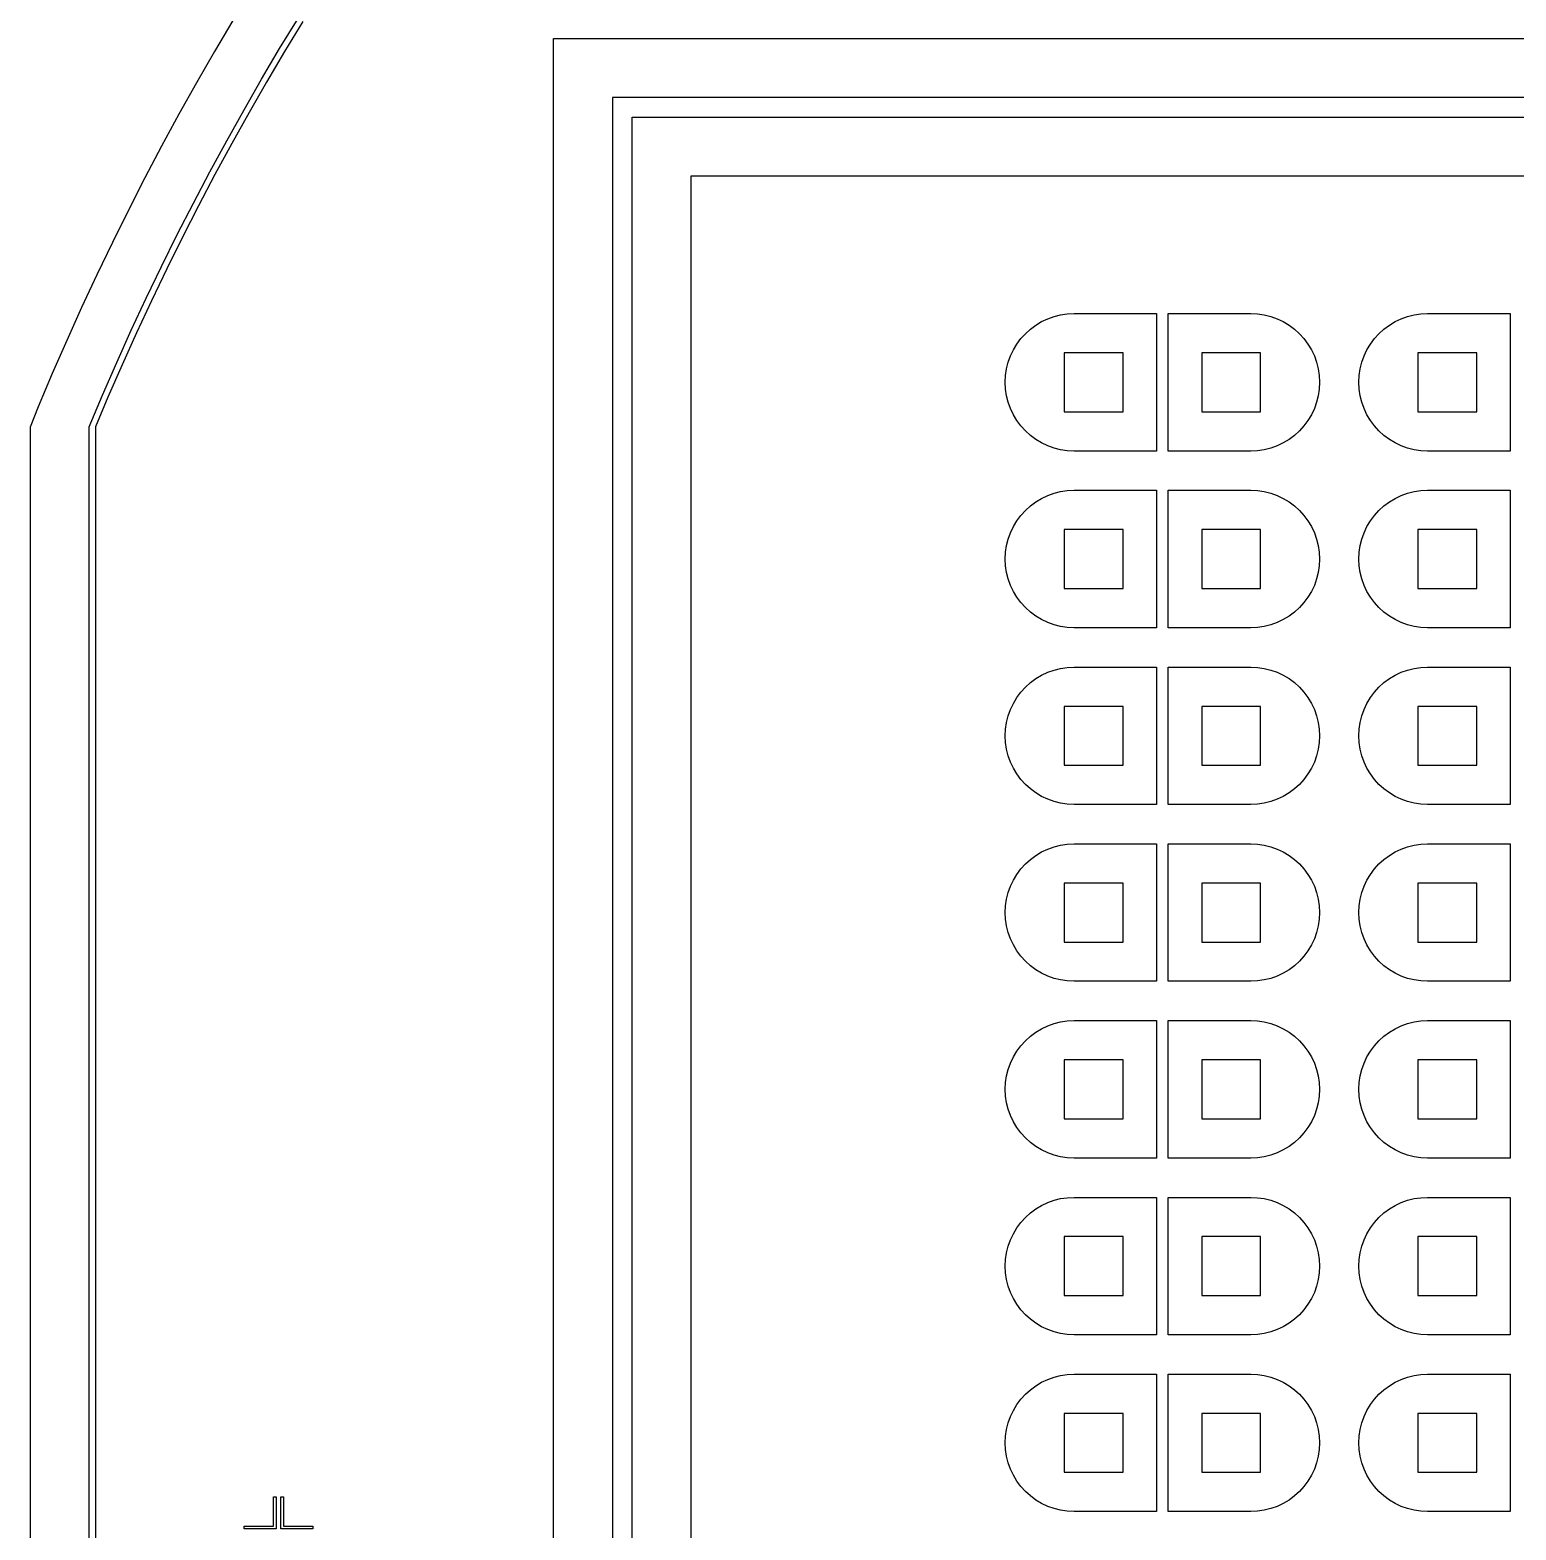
# Model space of a CAD drawing. Extents: x -25 to 123, y -44 to 109.
# Drawn here: x -24.88 to 13.81, y 32.24 to 71.29 of the extents above; entities that cross this region are included whole.
import ezdxf

# ---------------------------------------------------------------- set-up
doc = ezdxf.new("R2010")
doc.units = 0

msp = doc.modelspace()

# ---------------------------------------------------------------- linework, layer by layer
for p, q in [((-19.5992, 71.5408), (-20.0769, 70.7326)), ((-18.377, 70.8082), (-17.8985, 71.5955)), ((-17.7708, 71.5168), (-18.2483, 70.731)), ((-20.0769, 70.7326), (-20.5446, 69.9186)), ((-18.8457, 70.015), (-18.377, 70.8082)), ((-18.2483, 70.731), (-18.7162, 69.9395)), ((-11.2486, -6.6469), (-11.2486, 71.0707)), ((-11.2486, 71.0707), (103.283, 71.0707)), ((-20.5446, 69.9186), (-21.0023, 69.099)), ((-19.3048, 69.2162), (-18.8457, 70.015)), ((-18.7162, 69.9395), (-19.1743, 69.1423)), ((101.749, 69.5368), (-9.71469, 69.5368)), ((-9.71469, 69.5368), (-9.71469, -5.11299)), ((-19.754, 68.4118), (-19.3048, 69.2162)), ((-19.1743, 69.1423), (-19.6225, 68.3395)), ((-21.0023, 69.099), (-21.45, 68.2737)), ((-9.2034, -4.6017), (-9.2034, 69.0255)), ((-9.2034, 69.0255), (101.237, 69.0255)), ((-20.1932, 67.602), (-19.754, 68.4118)), ((-19.6225, 68.3395), (-20.0609, 67.5313)), ((-21.45, 68.2737), (-21.8874, 67.4431)), ((-20.6225, 66.7868), (-20.1932, 67.602)), ((-21.8874, 67.4431), (-22.3146, 66.6072)), ((-20.0609, 67.5313), (-20.4894, 66.7178)), ((99.7035, 67.4916), (-7.66949, 67.4916)), ((-7.66949, 67.4916), (-7.66949, -3.06779)), ((-21.0418, 65.9665), (-20.6225, 66.7868)), ((-22.3146, 66.6072), (-22.7316, 65.766)), ((-20.4894, 66.7178), (-20.9078, 65.899)), ((-22.7316, 65.766), (-23.1382, 64.9199)), ((-21.451, 65.141), (-21.0418, 65.9665)), ((-20.9078, 65.899), (-21.3162, 65.0752)), ((-23.1382, 64.9199), (-23.5343, 64.0688)), ((-21.85, 64.3106), (-21.451, 65.141)), ((-21.3162, 65.0752), (-21.7144, 64.2465)), ((-23.5343, 64.0688), (-23.92, 63.2129)), ((-22.2388, 63.4753), (-21.85, 64.3106)), ((-21.7144, 64.2465), (-22.1024, 63.4129)), ((1.30663, 63.6109), (1.45726, 63.7012)), ((1.45726, 63.7012), (1.61601, 63.7763)), ((1.61601, 63.7763), (1.78137, 63.8354)), ((1.78137, 63.8354), (1.95172, 63.8781)), ((1.95172, 63.8781), (2.12544, 63.9039)), ((2.12544, 63.9039), (2.30084, 63.9125)), ((2.30084, 63.9125), (4.4483, 63.9125)), ((4.4483, 63.9125), (4.4483, 60.3334)), ((4.75508, 60.3334), (4.75508, 63.9125)), ((4.75508, 63.9125), (6.90254, 63.9125)), ((6.90254, 63.9125), (7.07794, 63.9039)), ((7.07794, 63.9039), (7.25166, 63.8781)), ((7.25166, 63.8781), (7.42201, 63.8354)), ((7.42201, 63.8354), (7.58737, 63.7763)), ((7.58737, 63.7763), (7.74612, 63.7012)), ((7.74612, 63.7012), (7.89676, 63.6109)), ((10.51, 63.6109), (10.6607, 63.7012)), ((10.6607, 63.7012), (10.8194, 63.7763)), ((10.8194, 63.7763), (10.9848, 63.8354)), ((10.9848, 63.8354), (11.1551, 63.8781)), ((11.1551, 63.8781), (11.3288, 63.9039)), ((11.3288, 63.9039), (11.5042, 63.9125)), ((11.5042, 63.9125), (13.6517, 63.9125)), ((13.6517, 63.9125), (13.6517, 60.3334)), ((-22.6173, 62.6354), (-22.2388, 63.4753)), ((-22.1024, 63.4129), (-22.4801, 62.5746)), ((0.9175, 63.2582), (1.03545, 63.3883)), ((1.03545, 63.3883), (1.16557, 63.5063)), ((1.16557, 63.5063), (1.30663, 63.6109)), ((7.89676, 63.6109), (8.03781, 63.5063)), ((8.03781, 63.5063), (8.16794, 63.3883)), ((8.16794, 63.3883), (8.28589, 63.2582)), ((10.1209, 63.2582), (10.2388, 63.3883)), ((10.2388, 63.3883), (10.369, 63.5063)), ((10.369, 63.5063), (10.51, 63.6109)), ((-23.92, 63.2129), (-24.2952, 62.3523)), ((0.64752, 62.8078), (0.72261, 62.9665)), ((0.72261, 62.9665), (0.8129, 63.1172)), ((0.8129, 63.1172), (0.9175, 63.2582)), ((3.57909, 62.8899), (2.0452, 62.8899)), ((2.0452, 62.8899), (2.0452, 61.356)), ((3.57909, 61.356), (3.57909, 62.8899)), ((7.15819, 62.8899), (5.6243, 62.8899)), ((5.6243, 62.8899), (5.6243, 61.356)), ((7.15819, 61.356), (7.15819, 62.8899)), ((8.28589, 63.2582), (8.39049, 63.1172)), ((8.39049, 63.1172), (8.48077, 62.9665)), ((8.48077, 62.9665), (8.55586, 62.8078)), ((9.85092, 62.8078), (9.92601, 62.9665)), ((9.92601, 62.9665), (10.0163, 63.1172)), ((10.0163, 63.1172), (10.1209, 63.2582)), ((12.7825, 62.8899), (11.2486, 62.8899)), ((11.2486, 62.8899), (11.2486, 61.356)), ((12.7825, 61.356), (12.7825, 62.8899)), ((-22.9855, 61.7908), (-22.6173, 62.6354)), ((-22.4801, 62.5746), (-22.8476, 61.7318)), ((0.54568, 62.4721), (0.58836, 62.6424)), ((0.58836, 62.6424), (0.64752, 62.8078)), ((8.55586, 62.8078), (8.61502, 62.6424)), ((8.61502, 62.6424), (8.6577, 62.4721)), ((9.74908, 62.4721), (9.79176, 62.6424)), ((9.79176, 62.6424), (9.85092, 62.8078)), ((-24.2952, 62.3523), (-24.6598, 61.4872)), ((0.51129, 62.1229), (0.51993, 62.2983)), ((0.51993, 61.9475), (0.51129, 62.1229)), ((0.51993, 62.2983), (0.54568, 62.4721)), ((8.6577, 62.4721), (8.68346, 62.2983)), ((8.68346, 62.2983), (8.69209, 62.1229)), ((8.69209, 62.1229), (8.68346, 61.9475)), ((9.71469, 62.1229), (9.72333, 62.2983)), ((9.72333, 61.9475), (9.71469, 62.1229)), ((9.72333, 62.2983), (9.74908, 62.4721)), ((-23.3349, 60.9616), (-22.9855, 61.7908)), ((-22.8476, 61.7318), (-23.1725, 60.9607)), ((0.54568, 61.7738), (0.51993, 61.9475)), ((0.58836, 61.6035), (0.54568, 61.7738)), ((8.6577, 61.7738), (8.61502, 61.6035)), ((8.68346, 61.9475), (8.6577, 61.7738)), ((9.74908, 61.7738), (9.72333, 61.9475)), ((9.79176, 61.6035), (9.74908, 61.7738)), ((-24.6598, 61.4872), (-24.8751, 60.9582)), ((0.64752, 61.4381), (0.58836, 61.6035)), ((0.72261, 61.2794), (0.64752, 61.4381)), ((2.0452, 61.356), (3.57909, 61.356)), ((5.6243, 61.356), (7.15819, 61.356)), ((8.55586, 61.4381), (8.48077, 61.2794)), ((8.61502, 61.6035), (8.55586, 61.4381)), ((9.85092, 61.4381), (9.79176, 61.6035)), ((9.92601, 61.2794), (9.85092, 61.4381)), ((11.2486, 61.356), (12.7825, 61.356)), ((-24.8751, 60.9582), (-24.8751, 3.46556)), ((-23.3349, 3.46223), (-23.3349, 60.9616)), ((-23.1725, 60.9607), (-23.1725, 3.4631)), ((0.8129, 61.1287), (0.72261, 61.2794)), ((0.9175, 60.9877), (0.8129, 61.1287)), ((1.03545, 60.8575), (0.9175, 60.9877)), ((8.28589, 60.9877), (8.16794, 60.8575)), ((8.39049, 61.1287), (8.28589, 60.9877)), ((8.48077, 61.2794), (8.39049, 61.1287)), ((10.0163, 61.1287), (9.92601, 61.2794)), ((10.1209, 60.9877), (10.0163, 61.1287)), ((10.2388, 60.8575), (10.1209, 60.9877)), ((1.16557, 60.7396), (1.03545, 60.8575)), ((1.30663, 60.635), (1.16557, 60.7396)), ((1.45726, 60.5447), (1.30663, 60.635)), ((1.61601, 60.4696), (1.45726, 60.5447)), ((7.74612, 60.5447), (7.58737, 60.4696)), ((7.89676, 60.635), (7.74612, 60.5447)), ((8.03781, 60.7396), (7.89676, 60.635)), ((8.16794, 60.8575), (8.03781, 60.7396)), ((10.369, 60.7396), (10.2388, 60.8575)), ((10.51, 60.635), (10.369, 60.7396)), ((10.6607, 60.5447), (10.51, 60.635)), ((10.8194, 60.4696), (10.6607, 60.5447)), ((1.78137, 60.4105), (1.61601, 60.4696)), ((1.95172, 60.3678), (1.78137, 60.4105)), ((2.12544, 60.342), (1.95172, 60.3678)), ((2.30084, 60.3334), (2.12544, 60.342)), ((4.4483, 60.3334), (2.30084, 60.3334)), ((6.90254, 60.3334), (4.75508, 60.3334)), ((7.07794, 60.342), (6.90254, 60.3334)), ((7.25166, 60.3678), (7.07794, 60.342)), ((7.42201, 60.4105), (7.25166, 60.3678)), ((7.58737, 60.4696), (7.42201, 60.4105)), ((10.9848, 60.4105), (10.8194, 60.4696)), ((11.1551, 60.3678), (10.9848, 60.4105)), ((11.3288, 60.342), (11.1551, 60.3678)), ((11.5042, 60.3334), (11.3288, 60.342)), ((13.6517, 60.3334), (11.5042, 60.3334)), ((1.16557, 58.9046), (1.30663, 59.0092)), ((1.30663, 59.0092), (1.45726, 59.0995)), ((1.45726, 59.0995), (1.61601, 59.1746)), ((1.61601, 59.1746), (1.78137, 59.2337)), ((1.78137, 59.2337), (1.95172, 59.2764)), ((1.95172, 59.2764), (2.12544, 59.3022)), ((2.12544, 59.3022), (2.30084, 59.3108)), ((2.30084, 59.3108), (4.4483, 59.3108)), ((4.4483, 59.3108), (4.4483, 55.7317)), ((4.75508, 55.7317), (4.75508, 59.3108)), ((4.75508, 59.3108), (6.90254, 59.3108)), ((6.90254, 59.3108), (7.07794, 59.3022)), ((7.07794, 59.3022), (7.25166, 59.2764)), ((7.25166, 59.2764), (7.42201, 59.2337)), ((7.42201, 59.2337), (7.58737, 59.1746)), ((7.58737, 59.1746), (7.74612, 59.0995)), ((7.74612, 59.0995), (7.89676, 59.0092)), ((7.89676, 59.0092), (8.03781, 58.9046)), ((10.369, 58.9046), (10.51, 59.0092)), ((10.51, 59.0092), (10.6607, 59.0995)), ((10.6607, 59.0995), (10.8194, 59.1746)), ((10.8194, 59.1746), (10.9848, 59.2337)), ((10.9848, 59.2337), (11.1551, 59.2764)), ((11.1551, 59.2764), (11.3288, 59.3022)), ((11.3288, 59.3022), (11.5042, 59.3108)), ((11.5042, 59.3108), (13.6517, 59.3108)), ((13.6517, 59.3108), (13.6517, 55.7317)), ((0.8129, 58.5155), (0.9175, 58.6565)), ((0.9175, 58.6565), (1.03545, 58.7866)), ((1.03545, 58.7866), (1.16557, 58.9046)), ((8.03781, 58.9046), (8.16794, 58.7866)), ((8.16794, 58.7866), (8.28589, 58.6565)), ((8.28589, 58.6565), (8.39049, 58.5155)), ((10.0163, 58.5155), (10.1209, 58.6565)), ((10.1209, 58.6565), (10.2388, 58.7866)), ((10.2388, 58.7866), (10.369, 58.9046)), ((0.58836, 58.0407), (0.64752, 58.2061)), ((0.64752, 58.2061), (0.72261, 58.3648)), ((0.72261, 58.3648), (0.8129, 58.5155)), ((3.57909, 58.2882), (2.0452, 58.2882)), ((2.0452, 58.2882), (2.0452, 56.7543)), ((3.57909, 56.7543), (3.57909, 58.2882)), ((7.15819, 58.2882), (5.6243, 58.2882)), ((5.6243, 58.2882), (5.6243, 56.7543)), ((7.15819, 56.7543), (7.15819, 58.2882)), ((8.39049, 58.5155), (8.48077, 58.3648)), ((8.48077, 58.3648), (8.55586, 58.2061)), ((8.55586, 58.2061), (8.61502, 58.0407)), ((9.79176, 58.0407), (9.85092, 58.2061)), ((9.85092, 58.2061), (9.92601, 58.3648)), ((9.92601, 58.3648), (10.0163, 58.5155)), ((12.7825, 58.2882), (11.2486, 58.2882)), ((11.2486, 58.2882), (11.2486, 56.7543)), ((12.7825, 56.7543), (12.7825, 58.2882)), ((0.51993, 57.6966), (0.54568, 57.8704)), ((0.54568, 57.8704), (0.58836, 58.0407)), ((8.61502, 58.0407), (8.6577, 57.8704)), ((8.6577, 57.8704), (8.68346, 57.6966)), ((9.72333, 57.6966), (9.74908, 57.8704)), ((9.74908, 57.8704), (9.79176, 58.0407)), ((0.51129, 57.5212), (0.51993, 57.6966)), ((0.51993, 57.3458), (0.51129, 57.5212)), ((8.68346, 57.6966), (8.69209, 57.5212)), ((8.69209, 57.5212), (8.68346, 57.3458)), ((9.71469, 57.5212), (9.72333, 57.6966)), ((9.72333, 57.3458), (9.71469, 57.5212)), ((0.54568, 57.1721), (0.51993, 57.3458)), ((0.58836, 57.0018), (0.54568, 57.1721)), ((8.6577, 57.1721), (8.61502, 57.0018)), ((8.68346, 57.3458), (8.6577, 57.1721)), ((9.74908, 57.1721), (9.72333, 57.3458)), ((9.79176, 57.0018), (9.74908, 57.1721)), ((0.64752, 56.8364), (0.58836, 57.0018)), ((0.72261, 56.6777), (0.64752, 56.8364)), ((0.8129, 56.527), (0.72261, 56.6777)), ((2.0452, 56.7543), (3.57909, 56.7543)), ((5.6243, 56.7543), (7.15819, 56.7543)), ((8.48077, 56.6777), (8.39049, 56.527)), ((8.55586, 56.8364), (8.48077, 56.6777)), ((8.61502, 57.0018), (8.55586, 56.8364)), ((9.85092, 56.8364), (9.79176, 57.0018)), ((9.92601, 56.6777), (9.85092, 56.8364)), ((10.0163, 56.527), (9.92601, 56.6777)), ((11.2486, 56.7543), (12.7825, 56.7543)), ((0.9175, 56.386), (0.8129, 56.527)), ((1.03545, 56.2558), (0.9175, 56.386)), ((1.16557, 56.1379), (1.03545, 56.2558)), ((8.16794, 56.2558), (8.03781, 56.1379)), ((8.28589, 56.386), (8.16794, 56.2558)), ((8.39049, 56.527), (8.28589, 56.386)), ((10.1209, 56.386), (10.0163, 56.527)), ((10.2388, 56.2558), (10.1209, 56.386)), ((10.369, 56.1379), (10.2388, 56.2558)), ((1.30663, 56.0333), (1.16557, 56.1379)), ((1.45726, 55.943), (1.30663, 56.0333)), ((1.61601, 55.8679), (1.45726, 55.943)), ((1.78137, 55.8088), (1.61601, 55.8679)), ((7.58737, 55.8679), (7.42201, 55.8088)), ((7.74612, 55.943), (7.58737, 55.8679)), ((7.89676, 56.0333), (7.74612, 55.943)), ((8.03781, 56.1379), (7.89676, 56.0333)), ((10.51, 56.0333), (10.369, 56.1379)), ((10.6607, 55.943), (10.51, 56.0333)), ((10.8194, 55.8679), (10.6607, 55.943)), ((10.9848, 55.8088), (10.8194, 55.8679)), ((1.95172, 55.7661), (1.78137, 55.8088)), ((2.12544, 55.7403), (1.95172, 55.7661)), ((2.30084, 55.7317), (2.12544, 55.7403)), ((4.4483, 55.7317), (2.30084, 55.7317)), ((6.90254, 55.7317), (4.75508, 55.7317)), ((7.07794, 55.7403), (6.90254, 55.7317)), ((7.25166, 55.7661), (7.07794, 55.7403)), ((7.42201, 55.8088), (7.25166, 55.7661)), ((11.1551, 55.7661), (10.9848, 55.8088)), ((11.3288, 55.7403), (11.1551, 55.7661)), ((11.5042, 55.7317), (11.3288, 55.7403)), ((13.6517, 55.7317), (11.5042, 55.7317)), ((1.78137, 54.632), (1.95172, 54.6747)), ((1.95172, 54.6747), (2.12544, 54.7005)), ((2.12544, 54.7005), (2.30084, 54.7091)), ((2.30084, 54.7091), (4.4483, 54.7091)), ((4.4483, 54.7091), (4.4483, 51.13)), ((4.75508, 51.13), (4.75508, 54.7091)), ((4.75508, 54.7091), (6.90254, 54.7091)), ((6.90254, 54.7091), (7.07794, 54.7005)), ((7.07794, 54.7005), (7.25166, 54.6747)), ((7.25166, 54.6747), (7.42201, 54.632)), ((10.9848, 54.632), (11.1551, 54.6747)), ((11.1551, 54.6747), (11.3288, 54.7005)), ((11.3288, 54.7005), (11.5042, 54.7091)), ((11.5042, 54.7091), (13.6517, 54.7091)), ((13.6517, 54.7091), (13.6517, 51.13)), ((1.03545, 54.1849), (1.16557, 54.3029)), ((1.16557, 54.3029), (1.30663, 54.4075)), ((1.30663, 54.4075), (1.45726, 54.4978)), ((1.45726, 54.4978), (1.61601, 54.5729)), ((1.61601, 54.5729), (1.78137, 54.632)), ((7.42201, 54.632), (7.58737, 54.5729)), ((7.58737, 54.5729), (7.74612, 54.4978)), ((7.74612, 54.4978), (7.89676, 54.4075)), ((7.89676, 54.4075), (8.03781, 54.3029)), ((8.03781, 54.3029), (8.16794, 54.1849)), ((10.2388, 54.1849), (10.369, 54.3029)), ((10.369, 54.3029), (10.51, 54.4075)), ((10.51, 54.4075), (10.6607, 54.4978)), ((10.6607, 54.4978), (10.8194, 54.5729)), ((10.8194, 54.5729), (10.9848, 54.632)), ((0.72261, 53.7631), (0.8129, 53.9138)), ((0.8129, 53.9138), (0.9175, 54.0548)), ((0.9175, 54.0548), (1.03545, 54.1849)), ((8.16794, 54.1849), (8.28589, 54.0548)), ((8.28589, 54.0548), (8.39049, 53.9138)), ((8.39049, 53.9138), (8.48077, 53.7631)), ((9.92601, 53.7631), (10.0163, 53.9138)), ((10.0163, 53.9138), (10.1209, 54.0548)), ((10.1209, 54.0548), (10.2388, 54.1849)), ((0.58836, 53.439), (0.64752, 53.6044)), ((0.64752, 53.6044), (0.72261, 53.7631)), ((3.57909, 53.6865), (2.0452, 53.6865)), ((2.0452, 53.6865), (2.0452, 52.1526)), ((3.57909, 52.1526), (3.57909, 53.6865)), ((7.15819, 53.6865), (5.6243, 53.6865)), ((5.6243, 53.6865), (5.6243, 52.1526)), ((7.15819, 52.1526), (7.15819, 53.6865)), ((8.48077, 53.7631), (8.55586, 53.6044)), ((8.55586, 53.6044), (8.61502, 53.439)), ((9.79176, 53.439), (9.85092, 53.6044)), ((9.85092, 53.6044), (9.92601, 53.7631)), ((12.7825, 53.6865), (11.2486, 53.6865)), ((11.2486, 53.6865), (11.2486, 52.1526)), ((12.7825, 52.1526), (12.7825, 53.6865)), ((0.51993, 53.0949), (0.54568, 53.2687)), ((0.54568, 53.2687), (0.58836, 53.439)), ((8.61502, 53.439), (8.6577, 53.2687)), ((8.6577, 53.2687), (8.68346, 53.0949)), ((9.72333, 53.0949), (9.74908, 53.2687)), ((9.74908, 53.2687), (9.79176, 53.439)), ((0.51129, 52.9195), (0.51993, 53.0949)), ((0.51993, 52.7441), (0.51129, 52.9195)), ((0.54568, 52.5704), (0.51993, 52.7441)), ((8.68346, 52.7441), (8.6577, 52.5704)), ((8.68346, 53.0949), (8.69209, 52.9195)), ((8.69209, 52.9195), (8.68346, 52.7441)), ((9.71469, 52.9195), (9.72333, 53.0949)), ((9.72333, 52.7441), (9.71469, 52.9195)), ((9.74908, 52.5704), (9.72333, 52.7441)), ((0.58836, 52.4001), (0.54568, 52.5704)), ((0.64752, 52.2347), (0.58836, 52.4001)), ((8.61502, 52.4001), (8.55586, 52.2347)), ((8.6577, 52.5704), (8.61502, 52.4001)), ((9.79176, 52.4001), (9.74908, 52.5704)), ((9.85092, 52.2347), (9.79176, 52.4001)), ((0.72261, 52.076), (0.64752, 52.2347)), ((0.8129, 51.9253), (0.72261, 52.076)), ((2.0452, 52.1526), (3.57909, 52.1526)), ((5.6243, 52.1526), (7.15819, 52.1526)), ((8.48077, 52.076), (8.39049, 51.9253)), ((8.55586, 52.2347), (8.48077, 52.076)), ((9.92601, 52.076), (9.85092, 52.2347)), ((10.0163, 51.9253), (9.92601, 52.076)), ((11.2486, 52.1526), (12.7825, 52.1526)), ((0.9175, 51.7843), (0.8129, 51.9253)), ((1.03545, 51.6541), (0.9175, 51.7843)), ((1.16557, 51.5362), (1.03545, 51.6541)), ((8.16794, 51.6541), (8.03781, 51.5362)), ((8.28589, 51.7843), (8.16794, 51.6541)), ((8.39049, 51.9253), (8.28589, 51.7843)), ((10.1209, 51.7843), (10.0163, 51.9253)), ((10.2388, 51.6541), (10.1209, 51.7843)), ((10.369, 51.5362), (10.2388, 51.6541)), ((1.30663, 51.4316), (1.16557, 51.5362)), ((1.45726, 51.3413), (1.30663, 51.4316)), ((1.61601, 51.2662), (1.45726, 51.3413)), ((1.78137, 51.2071), (1.61601, 51.2662)), ((1.95172, 51.1644), (1.78137, 51.2071)), ((2.12544, 51.1386), (1.95172, 51.1644)), ((7.25166, 51.1644), (7.07794, 51.1386)), ((7.42201, 51.2071), (7.25166, 51.1644)), ((7.58737, 51.2662), (7.42201, 51.2071)), ((7.74612, 51.3413), (7.58737, 51.2662)), ((7.89676, 51.4316), (7.74612, 51.3413)), ((8.03781, 51.5362), (7.89676, 51.4316)), ((10.51, 51.4316), (10.369, 51.5362)), ((10.6607, 51.3413), (10.51, 51.4316)), ((10.8194, 51.2662), (10.6607, 51.3413)), ((10.9848, 51.2071), (10.8194, 51.2662)), ((11.1551, 51.1644), (10.9848, 51.2071)), ((11.3288, 51.1386), (11.1551, 51.1644)), ((2.30084, 51.13), (2.12544, 51.1386)), ((4.4483, 51.13), (2.30084, 51.13)), ((6.90254, 51.13), (4.75508, 51.13)), ((7.07794, 51.1386), (6.90254, 51.13)), ((11.5042, 51.13), (11.3288, 51.1386)), ((13.6517, 51.13), (11.5042, 51.13)), ((1.61601, 49.9712), (1.78137, 50.0303)), ((1.78137, 50.0303), (1.95172, 50.073)), ((1.95172, 50.073), (2.12544, 50.0988)), ((2.12544, 50.0988), (2.30084, 50.1074)), ((2.30084, 50.1074), (4.4483, 50.1074)), ((4.4483, 50.1074), (4.4483, 46.5283)), ((4.75508, 46.5283), (4.75508, 50.1074)), ((4.75508, 50.1074), (6.90254, 50.1074)), ((6.90254, 50.1074), (7.07794, 50.0988)), ((7.07794, 50.0988), (7.25166, 50.073)), ((7.25166, 50.073), (7.42201, 50.0303)), ((7.42201, 50.0303), (7.58737, 49.9712)), ((10.8194, 49.9712), (10.9848, 50.0303)), ((10.9848, 50.0303), (11.1551, 50.073)), ((11.1551, 50.073), (11.3288, 50.0988)), ((11.3288, 50.0988), (11.5042, 50.1074)), ((11.5042, 50.1074), (13.6517, 50.1074)), ((13.6517, 50.1074), (13.6517, 46.5283)), ((1.03545, 49.5832), (1.16557, 49.7012)), ((1.16557, 49.7012), (1.30663, 49.8058)), ((1.30663, 49.8058), (1.45726, 49.8961)), ((1.45726, 49.8961), (1.61601, 49.9712)), ((7.58737, 49.9712), (7.74612, 49.8961)), ((7.74612, 49.8961), (7.89676, 49.8058)), ((7.89676, 49.8058), (8.03781, 49.7012)), ((8.03781, 49.7012), (8.16794, 49.5832)), ((10.2388, 49.5832), (10.369, 49.7012)), ((10.369, 49.7012), (10.51, 49.8058)), ((10.51, 49.8058), (10.6607, 49.8961)), ((10.6607, 49.8961), (10.8194, 49.9712)), ((0.72261, 49.1614), (0.8129, 49.3121)), ((0.8129, 49.3121), (0.9175, 49.4531)), ((0.9175, 49.4531), (1.03545, 49.5832)), ((8.16794, 49.5832), (8.28589, 49.4531)), ((8.28589, 49.4531), (8.39049, 49.3121)), ((8.39049, 49.3121), (8.48077, 49.1614)), ((9.92601, 49.1614), (10.0163, 49.3121)), ((10.0163, 49.3121), (10.1209, 49.4531)), ((10.1209, 49.4531), (10.2388, 49.5832)), ((0.54568, 48.667), (0.58836, 48.8373)), ((0.58836, 48.8373), (0.64752, 49.0027)), ((0.64752, 49.0027), (0.72261, 49.1614)), ((3.57909, 49.0848), (2.0452, 49.0848)), ((2.0452, 49.0848), (2.0452, 47.5509)), ((3.57909, 47.5509), (3.57909, 49.0848)), ((7.15819, 49.0848), (5.6243, 49.0848)), ((5.6243, 49.0848), (5.6243, 47.5509)), ((7.15819, 47.5509), (7.15819, 49.0848)), ((8.48077, 49.1614), (8.55586, 49.0027)), ((8.55586, 49.0027), (8.61502, 48.8373)), ((8.61502, 48.8373), (8.6577, 48.667)), ((9.74908, 48.667), (9.79176, 48.8373)), ((9.79176, 48.8373), (9.85092, 49.0027)), ((9.85092, 49.0027), (9.92601, 49.1614)), ((12.7825, 49.0848), (11.2486, 49.0848)), ((11.2486, 49.0848), (11.2486, 47.5509)), ((12.7825, 47.5509), (12.7825, 49.0848)), ((0.51129, 48.3178), (0.51993, 48.4932)), ((0.51993, 48.4932), (0.54568, 48.667)), ((8.6577, 48.667), (8.68346, 48.4932)), ((8.68346, 48.4932), (8.69209, 48.3178)), ((9.71469, 48.3178), (9.72333, 48.4932)), ((9.72333, 48.4932), (9.74908, 48.667)), ((0.51993, 48.1424), (0.51129, 48.3178)), ((0.54568, 47.9687), (0.51993, 48.1424)), ((8.68346, 48.1424), (8.6577, 47.9687)), ((8.69209, 48.3178), (8.68346, 48.1424)), ((9.72333, 48.1424), (9.71469, 48.3178)), ((9.74908, 47.9687), (9.72333, 48.1424)), ((0.58836, 47.7984), (0.54568, 47.9687)), ((0.64752, 47.633), (0.58836, 47.7984)), ((8.61502, 47.7984), (8.55586, 47.633)), ((8.6577, 47.9687), (8.61502, 47.7984)), ((9.79176, 47.7984), (9.74908, 47.9687)), ((9.85092, 47.633), (9.79176, 47.7984)), ((0.72261, 47.4743), (0.64752, 47.633)), ((0.8129, 47.3236), (0.72261, 47.4743)), ((0.9175, 47.1826), (0.8129, 47.3236)), ((2.0452, 47.5509), (3.57909, 47.5509)), ((5.6243, 47.5509), (7.15819, 47.5509)), ((8.39049, 47.3236), (8.28589, 47.1826)), ((8.48077, 47.4743), (8.39049, 47.3236)), ((8.55586, 47.633), (8.48077, 47.4743)), ((9.92601, 47.4743), (9.85092, 47.633)), ((10.0163, 47.3236), (9.92601, 47.4743)), ((10.1209, 47.1826), (10.0163, 47.3236)), ((11.2486, 47.5509), (12.7825, 47.5509)), ((1.03545, 47.0524), (0.9175, 47.1826)), ((1.16557, 46.9345), (1.03545, 47.0524)), ((1.30663, 46.8299), (1.16557, 46.9345)), ((8.03781, 46.9345), (7.89676, 46.8299)), ((8.16794, 47.0524), (8.03781, 46.9345)), ((8.28589, 47.1826), (8.16794, 47.0524)), ((10.2388, 47.0524), (10.1209, 47.1826)), ((10.369, 46.9345), (10.2388, 47.0524)), ((10.51, 46.8299), (10.369, 46.9345)), ((1.45726, 46.7396), (1.30663, 46.8299)), ((1.61601, 46.6645), (1.45726, 46.7396)), ((1.78137, 46.6054), (1.61601, 46.6645)), ((1.95172, 46.5627), (1.78137, 46.6054)), ((2.12544, 46.5369), (1.95172, 46.5627)), ((2.30084, 46.5283), (2.12544, 46.5369)), ((4.4483, 46.5283), (2.30084, 46.5283)), ((6.90254, 46.5283), (4.75508, 46.5283)), ((7.07794, 46.5369), (6.90254, 46.5283)), ((7.25166, 46.5627), (7.07794, 46.5369)), ((7.42201, 46.6054), (7.25166, 46.5627)), ((7.58737, 46.6645), (7.42201, 46.6054)), ((7.74612, 46.7396), (7.58737, 46.6645)), ((7.89676, 46.8299), (7.74612, 46.7396)), ((10.6607, 46.7396), (10.51, 46.8299)), ((10.8194, 46.6645), (10.6607, 46.7396)), ((10.9848, 46.6054), (10.8194, 46.6645)), ((11.1551, 46.5627), (10.9848, 46.6054)), ((11.3288, 46.5369), (11.1551, 46.5627)), ((11.5042, 46.5283), (11.3288, 46.5369)), ((13.6517, 46.5283), (11.5042, 46.5283)), ((1.45726, 45.2944), (1.61601, 45.3695)), ((1.61601, 45.3695), (1.78137, 45.4286)), ((1.78137, 45.4286), (1.95172, 45.4713)), ((1.95172, 45.4713), (2.12544, 45.4971)), ((2.12544, 45.4971), (2.30084, 45.5057)), ((2.30084, 45.5057), (4.4483, 45.5057)), ((4.4483, 45.5057), (4.4483, 41.9266)), ((4.75508, 41.9266), (4.75508, 45.5057)), ((4.75508, 45.5057), (6.90254, 45.5057)), ((6.90254, 45.5057), (7.07794, 45.4971)), ((7.07794, 45.4971), (7.25166, 45.4713)), ((7.25166, 45.4713), (7.42201, 45.4286)), ((7.42201, 45.4286), (7.58737, 45.3695)), ((7.58737, 45.3695), (7.74612, 45.2944)), ((10.6607, 45.2944), (10.8194, 45.3695)), ((10.8194, 45.3695), (10.9848, 45.4286)), ((10.9848, 45.4286), (11.1551, 45.4713)), ((11.1551, 45.4713), (11.3288, 45.4971)), ((11.3288, 45.4971), (11.5042, 45.5057)), ((11.5042, 45.5057), (13.6517, 45.5057)), ((13.6517, 45.5057), (13.6517, 41.9266)), ((0.9175, 44.8514), (1.03545, 44.9815)), ((1.03545, 44.9815), (1.16557, 45.0995)), ((1.16557, 45.0995), (1.30663, 45.2041)), ((1.30663, 45.2041), (1.45726, 45.2944)), ((7.74612, 45.2944), (7.89676, 45.2041)), ((7.89676, 45.2041), (8.03781, 45.0995)), ((8.03781, 45.0995), (8.16794, 44.9815)), ((8.16794, 44.9815), (8.28589, 44.8514)), ((10.1209, 44.8514), (10.2388, 44.9815)), ((10.2388, 44.9815), (10.369, 45.0995)), ((10.369, 45.0995), (10.51, 45.2041)), ((10.51, 45.2041), (10.6607, 45.2944)), ((0.64752, 44.401), (0.72261, 44.5597)), ((0.72261, 44.5597), (0.8129, 44.7104)), ((0.8129, 44.7104), (0.9175, 44.8514)), ((8.28589, 44.8514), (8.39049, 44.7104)), ((8.39049, 44.7104), (8.48077, 44.5597)), ((8.48077, 44.5597), (8.55586, 44.401)), ((9.85092, 44.401), (9.92601, 44.5597)), ((9.92601, 44.5597), (10.0163, 44.7104)), ((10.0163, 44.7104), (10.1209, 44.8514)), ((0.54568, 44.0653), (0.58836, 44.2356)), ((0.58836, 44.2356), (0.64752, 44.401)), ((3.57909, 44.4831), (2.0452, 44.4831)), ((2.0452, 44.4831), (2.0452, 42.9492)), ((3.57909, 42.9492), (3.57909, 44.4831)), ((7.15819, 44.4831), (5.6243, 44.4831)), ((5.6243, 44.4831), (5.6243, 42.9492)), ((7.15819, 42.9492), (7.15819, 44.4831)), ((8.55586, 44.401), (8.61502, 44.2356)), ((8.61502, 44.2356), (8.6577, 44.0653)), ((9.74908, 44.0653), (9.79176, 44.2356)), ((9.79176, 44.2356), (9.85092, 44.401)), ((12.7825, 44.4831), (11.2486, 44.4831)), ((11.2486, 44.4831), (11.2486, 42.9492)), ((12.7825, 42.9492), (12.7825, 44.4831)), ((0.51129, 43.7161), (0.51993, 43.8915)), ((0.51993, 43.8915), (0.54568, 44.0653)), ((8.6577, 44.0653), (8.68346, 43.8915)), ((8.68346, 43.8915), (8.69209, 43.7161)), ((9.71469, 43.7161), (9.72333, 43.8915)), ((9.72333, 43.8915), (9.74908, 44.0653)), ((0.51993, 43.5407), (0.51129, 43.7161)), ((0.54568, 43.367), (0.51993, 43.5407)), ((0.58836, 43.1967), (0.54568, 43.367)), ((8.6577, 43.367), (8.61502, 43.1967)), ((8.68346, 43.5407), (8.6577, 43.367)), ((8.69209, 43.7161), (8.68346, 43.5407)), ((9.72333, 43.5407), (9.71469, 43.7161)), ((9.74908, 43.367), (9.72333, 43.5407)), ((9.79176, 43.1967), (9.74908, 43.367)), ((0.64752, 43.0313), (0.58836, 43.1967)), ((0.72261, 42.8726), (0.64752, 43.0313)), ((8.55586, 43.0313), (8.48077, 42.8726)), ((8.61502, 43.1967), (8.55586, 43.0313)), ((9.85092, 43.0313), (9.79176, 43.1967)), ((9.92601, 42.8726), (9.85092, 43.0313)), ((0.8129, 42.7219), (0.72261, 42.8726)), ((0.9175, 42.5809), (0.8129, 42.7219)), ((1.03545, 42.4507), (0.9175, 42.5809)), ((2.0452, 42.9492), (3.57909, 42.9492)), ((5.6243, 42.9492), (7.15819, 42.9492)), ((8.28589, 42.5809), (8.16794, 42.4507)), ((8.39049, 42.7219), (8.28589, 42.5809)), ((8.48077, 42.8726), (8.39049, 42.7219)), ((10.0163, 42.7219), (9.92601, 42.8726)), ((10.1209, 42.5809), (10.0163, 42.7219)), ((10.2388, 42.4507), (10.1209, 42.5809)), ((11.2486, 42.9492), (12.7825, 42.9492)), ((1.16557, 42.3328), (1.03545, 42.4507)), ((1.30663, 42.2282), (1.16557, 42.3328)), ((1.45726, 42.1379), (1.30663, 42.2282)), ((7.89676, 42.2282), (7.74612, 42.1379)), ((8.03781, 42.3328), (7.89676, 42.2282)), ((8.16794, 42.4507), (8.03781, 42.3328)), ((10.369, 42.3328), (10.2388, 42.4507)), ((10.51, 42.2282), (10.369, 42.3328)), ((10.6607, 42.1379), (10.51, 42.2282)), ((1.61601, 42.0628), (1.45726, 42.1379)), ((1.78137, 42.0037), (1.61601, 42.0628)), ((1.95172, 41.961), (1.78137, 42.0037)), ((2.12544, 41.9352), (1.95172, 41.961)), ((2.30084, 41.9266), (2.12544, 41.9352)), ((4.4483, 41.9266), (2.30084, 41.9266)), ((6.90254, 41.9266), (4.75508, 41.9266)), ((7.07794, 41.9352), (6.90254, 41.9266)), ((7.25166, 41.961), (7.07794, 41.9352)), ((7.42201, 42.0037), (7.25166, 41.961)), ((7.58737, 42.0628), (7.42201, 42.0037)), ((7.74612, 42.1379), (7.58737, 42.0628)), ((10.8194, 42.0628), (10.6607, 42.1379)), ((10.9848, 42.0037), (10.8194, 42.0628)), ((11.1551, 41.961), (10.9848, 42.0037)), ((11.3288, 41.9352), (11.1551, 41.961)), ((11.5042, 41.9266), (11.3288, 41.9352)), ((13.6517, 41.9266), (11.5042, 41.9266)), ((1.30663, 40.6024), (1.45726, 40.6927)), ((1.45726, 40.6927), (1.61601, 40.7678)), ((1.61601, 40.7678), (1.78137, 40.8269)), ((1.78137, 40.8269), (1.95172, 40.8696)), ((1.95172, 40.8696), (2.12544, 40.8954)), ((2.12544, 40.8954), (2.30084, 40.904)), ((2.30084, 40.904), (4.4483, 40.904)), ((4.4483, 40.904), (4.4483, 37.3249)), ((4.75508, 37.3249), (4.75508, 40.904)), ((4.75508, 40.904), (6.90254, 40.904)), ((6.90254, 40.904), (7.07794, 40.8954)), ((7.07794, 40.8954), (7.25166, 40.8696)), ((7.25166, 40.8696), (7.42201, 40.8269)), ((7.42201, 40.8269), (7.58737, 40.7678)), ((7.58737, 40.7678), (7.74612, 40.6927)), ((7.74612, 40.6927), (7.89676, 40.6024)), ((10.51, 40.6024), (10.6607, 40.6927)), ((10.6607, 40.6927), (10.8194, 40.7678)), ((10.8194, 40.7678), (10.9848, 40.8269)), ((10.9848, 40.8269), (11.1551, 40.8696)), ((11.1551, 40.8696), (11.3288, 40.8954)), ((11.3288, 40.8954), (11.5042, 40.904)), ((11.5042, 40.904), (13.6517, 40.904)), ((13.6517, 40.904), (13.6517, 37.3249)), ((0.8129, 40.1087), (0.9175, 40.2497)), ((0.9175, 40.2497), (1.03545, 40.3798)), ((1.03545, 40.3798), (1.16557, 40.4978)), ((1.16557, 40.4978), (1.30663, 40.6024)), ((7.89676, 40.6024), (8.03781, 40.4978)), ((8.03781, 40.4978), (8.16794, 40.3798)), ((8.16794, 40.3798), (8.28589, 40.2497)), ((8.28589, 40.2497), (8.39049, 40.1087)), ((10.0163, 40.1087), (10.1209, 40.2497)), ((10.1209, 40.2497), (10.2388, 40.3798)), ((10.2388, 40.3798), (10.369, 40.4978)), ((10.369, 40.4978), (10.51, 40.6024)), ((0.64752, 39.7993), (0.72261, 39.958)), ((0.72261, 39.958), (0.8129, 40.1087)), ((3.57909, 39.8814), (2.0452, 39.8814)), ((2.0452, 39.8814), (2.0452, 38.3475)), ((3.57909, 38.3475), (3.57909, 39.8814)), ((7.15819, 39.8814), (5.6243, 39.8814)), ((5.6243, 39.8814), (5.6243, 38.3475)), ((7.15819, 38.3475), (7.15819, 39.8814)), ((8.39049, 40.1087), (8.48077, 39.958)), ((8.48077, 39.958), (8.55586, 39.7993)), ((9.85092, 39.7993), (9.92601, 39.958)), ((9.92601, 39.958), (10.0163, 40.1087)), ((12.7825, 39.8814), (11.2486, 39.8814)), ((11.2486, 39.8814), (11.2486, 38.3475)), ((12.7825, 38.3475), (12.7825, 39.8814)), ((0.51993, 39.2898), (0.54568, 39.4636)), ((0.54568, 39.4636), (0.58836, 39.6339)), ((0.58836, 39.6339), (0.64752, 39.7993)), ((8.55586, 39.7993), (8.61502, 39.6339)), ((8.61502, 39.6339), (8.6577, 39.4636)), ((8.6577, 39.4636), (8.68346, 39.2898)), ((9.72333, 39.2898), (9.74908, 39.4636)), ((9.74908, 39.4636), (9.79176, 39.6339)), ((9.79176, 39.6339), (9.85092, 39.7993)), ((0.51129, 39.1144), (0.51993, 39.2898)), ((0.51993, 38.939), (0.51129, 39.1144)), ((8.68346, 39.2898), (8.69209, 39.1144)), ((8.69209, 39.1144), (8.68346, 38.939)), ((9.71469, 39.1144), (9.72333, 39.2898)), ((9.72333, 38.939), (9.71469, 39.1144)), ((0.54568, 38.7653), (0.51993, 38.939)), ((0.58836, 38.595), (0.54568, 38.7653)), ((8.6577, 38.7653), (8.61502, 38.595)), ((8.68346, 38.939), (8.6577, 38.7653)), ((9.74908, 38.7653), (9.72333, 38.939)), ((9.79176, 38.595), (9.74908, 38.7653)), ((0.64752, 38.4296), (0.58836, 38.595)), ((0.72261, 38.2709), (0.64752, 38.4296)), ((0.8129, 38.1202), (0.72261, 38.2709)), ((2.0452, 38.3475), (3.57909, 38.3475)), ((5.6243, 38.3475), (7.15819, 38.3475)), ((8.48077, 38.2709), (8.39049, 38.1202)), ((8.55586, 38.4296), (8.48077, 38.2709)), ((8.61502, 38.595), (8.55586, 38.4296)), ((9.85092, 38.4296), (9.79176, 38.595)), ((9.92601, 38.2709), (9.85092, 38.4296)), ((10.0163, 38.1202), (9.92601, 38.2709)), ((11.2486, 38.3475), (12.7825, 38.3475)), ((0.9175, 37.9792), (0.8129, 38.1202)), ((1.03545, 37.849), (0.9175, 37.9792)), ((8.28589, 37.9792), (8.16794, 37.849)), ((8.39049, 38.1202), (8.28589, 37.9792)), ((10.1209, 37.9792), (10.0163, 38.1202)), ((10.2388, 37.849), (10.1209, 37.9792)), ((1.16557, 37.7311), (1.03545, 37.849)), ((1.30663, 37.6265), (1.16557, 37.7311)), ((1.45726, 37.5362), (1.30663, 37.6265)), ((1.61601, 37.4611), (1.45726, 37.5362)), ((7.74612, 37.5362), (7.58737, 37.4611)), ((7.89676, 37.6265), (7.74612, 37.5362)), ((8.03781, 37.7311), (7.89676, 37.6265)), ((8.16794, 37.849), (8.03781, 37.7311)), ((10.369, 37.7311), (10.2388, 37.849)), ((10.51, 37.6265), (10.369, 37.7311)), ((10.6607, 37.5362), (10.51, 37.6265)), ((10.8194, 37.4611), (10.6607, 37.5362)), ((1.78137, 37.402), (1.61601, 37.4611)), ((1.95172, 37.3593), (1.78137, 37.402)), ((2.12544, 37.3335), (1.95172, 37.3593)), ((2.30084, 37.3249), (2.12544, 37.3335)), ((4.4483, 37.3249), (2.30084, 37.3249)), ((6.90254, 37.3249), (4.75508, 37.3249)), ((7.07794, 37.3335), (6.90254, 37.3249)), ((7.25166, 37.3593), (7.07794, 37.3335)), ((7.42201, 37.402), (7.25166, 37.3593)), ((7.58737, 37.4611), (7.42201, 37.402)), ((10.9848, 37.402), (10.8194, 37.4611)), ((11.1551, 37.3593), (10.9848, 37.402)), ((11.3288, 37.3335), (11.1551, 37.3593)), ((11.5042, 37.3249), (11.3288, 37.3335)), ((13.6517, 37.3249), (11.5042, 37.3249)), ((1.16557, 35.8961), (1.30663, 36.0007)), ((1.30663, 36.0007), (1.45726, 36.091)), ((1.45726, 36.091), (1.61601, 36.1661)), ((1.61601, 36.1661), (1.78137, 36.2252)), ((1.78137, 36.2252), (1.95172, 36.2679)), ((1.95172, 36.2679), (2.12544, 36.2937)), ((2.12544, 36.2937), (2.30084, 36.3023)), ((2.30084, 36.3023), (4.4483, 36.3023)), ((4.4483, 36.3023), (4.4483, 32.7232)), ((4.75508, 32.7232), (4.75508, 36.3023)), ((4.75508, 36.3023), (6.90254, 36.3023)), ((6.90254, 36.3023), (7.07794, 36.2937)), ((7.07794, 36.2937), (7.25166, 36.2679)), ((7.25166, 36.2679), (7.42201, 36.2252)), ((7.42201, 36.2252), (7.58737, 36.1661)), ((7.58737, 36.1661), (7.74612, 36.091)), ((7.74612, 36.091), (7.89676, 36.0007)), ((7.89676, 36.0007), (8.03781, 35.8961)), ((10.369, 35.8961), (10.51, 36.0007)), ((10.51, 36.0007), (10.6607, 36.091)), ((10.6607, 36.091), (10.8194, 36.1661)), ((10.8194, 36.1661), (10.9848, 36.2252)), ((10.9848, 36.2252), (11.1551, 36.2679)), ((11.1551, 36.2679), (11.3288, 36.2937)), ((11.3288, 36.2937), (11.5042, 36.3023)), ((11.5042, 36.3023), (13.6517, 36.3023)), ((13.6517, 36.3023), (13.6517, 32.7232)), ((0.8129, 35.507), (0.9175, 35.648)), ((0.9175, 35.648), (1.03545, 35.7781)), ((1.03545, 35.7781), (1.16557, 35.8961)), ((8.03781, 35.8961), (8.16794, 35.7781)), ((8.16794, 35.7781), (8.28589, 35.648)), ((8.28589, 35.648), (8.39049, 35.507)), ((10.0163, 35.507), (10.1209, 35.648)), ((10.1209, 35.648), (10.2388, 35.7781)), ((10.2388, 35.7781), (10.369, 35.8961)), ((0.58836, 35.0322), (0.64752, 35.1976)), ((0.64752, 35.1976), (0.72261, 35.3563)), ((0.72261, 35.3563), (0.8129, 35.507)), ((3.57909, 35.2797), (2.0452, 35.2797)), ((2.0452, 35.2797), (2.0452, 33.7458)), ((3.57909, 33.7458), (3.57909, 35.2797)), ((7.15819, 35.2797), (5.6243, 35.2797)), ((5.6243, 35.2797), (5.6243, 33.7458)), ((7.15819, 33.7458), (7.15819, 35.2797)), ((8.39049, 35.507), (8.48077, 35.3563)), ((8.48077, 35.3563), (8.55586, 35.1976)), ((8.55586, 35.1976), (8.61502, 35.0322)), ((9.79176, 35.0322), (9.85092, 35.1976)), ((9.85092, 35.1976), (9.92601, 35.3563)), ((9.92601, 35.3563), (10.0163, 35.507)), ((12.7825, 35.2797), (11.2486, 35.2797)), ((11.2486, 35.2797), (11.2486, 33.7458)), ((12.7825, 33.7458), (12.7825, 35.2797)), ((0.51993, 34.6881), (0.54568, 34.8619)), ((0.54568, 34.8619), (0.58836, 35.0322)), ((8.61502, 35.0322), (8.6577, 34.8619)), ((8.6577, 34.8619), (8.68346, 34.6881)), ((9.72333, 34.6881), (9.74908, 34.8619)), ((9.74908, 34.8619), (9.79176, 35.0322)), ((0.51129, 34.5127), (0.51993, 34.6881)), ((0.51993, 34.3373), (0.51129, 34.5127)), ((8.68346, 34.6881), (8.69209, 34.5127)), ((8.69209, 34.5127), (8.68346, 34.3373)), ((9.71469, 34.5127), (9.72333, 34.6881)), ((9.72333, 34.3373), (9.71469, 34.5127)), ((0.54568, 34.1636), (0.51993, 34.3373)), ((0.58836, 33.9933), (0.54568, 34.1636)), ((0.64752, 33.8279), (0.58836, 33.9933)), ((8.61502, 33.9933), (8.55586, 33.8279)), ((8.6577, 34.1636), (8.61502, 33.9933)), ((8.68346, 34.3373), (8.6577, 34.1636)), ((9.74908, 34.1636), (9.72333, 34.3373)), ((9.79176, 33.9933), (9.74908, 34.1636)), ((9.85092, 33.8279), (9.79176, 33.9933)), ((0.72261, 33.6692), (0.64752, 33.8279)), ((0.8129, 33.5185), (0.72261, 33.6692)), ((2.0452, 33.7458), (3.57909, 33.7458)), ((5.6243, 33.7458), (7.15819, 33.7458)), ((8.48077, 33.6692), (8.39049, 33.5185)), ((8.55586, 33.8279), (8.48077, 33.6692)), ((9.92601, 33.6692), (9.85092, 33.8279)), ((10.0163, 33.5185), (9.92601, 33.6692)), ((11.2486, 33.7458), (12.7825, 33.7458)), ((0.9175, 33.3775), (0.8129, 33.5185)), ((1.03545, 33.2473), (0.9175, 33.3775)), ((1.16557, 33.1294), (1.03545, 33.2473)), ((8.16794, 33.2473), (8.03781, 33.1294)), ((8.28589, 33.3775), (8.16794, 33.2473)), ((8.39049, 33.5185), (8.28589, 33.3775)), ((10.1209, 33.3775), (10.0163, 33.5185)), ((10.2388, 33.2473), (10.1209, 33.3775)), ((10.369, 33.1294), (10.2388, 33.2473)), ((-18.5346, 32.3397), (-18.5346, 33.1067)), ((-18.5346, 33.1067), (-18.4707, 33.1067)), ((-18.4707, 33.1067), (-18.4707, 32.2758)), ((-18.3429, 32.2758), (-18.3429, 33.1067)), ((-18.3429, 33.1067), (-18.279, 33.1067)), ((-18.279, 33.1067), (-18.279, 32.3397)), ((1.30663, 33.0248), (1.16557, 33.1294)), ((1.45726, 32.9345), (1.30663, 33.0248)), ((1.61601, 32.8594), (1.45726, 32.9345)), ((1.78137, 32.8003), (1.61601, 32.8594)), ((7.58737, 32.8594), (7.42201, 32.8003)), ((7.74612, 32.9345), (7.58737, 32.8594)), ((7.89676, 33.0248), (7.74612, 32.9345)), ((8.03781, 33.1294), (7.89676, 33.0248)), ((10.51, 33.0248), (10.369, 33.1294)), ((10.6607, 32.9345), (10.51, 33.0248)), ((10.8194, 32.8594), (10.6607, 32.9345)), ((10.9848, 32.8003), (10.8194, 32.8594)), ((1.95172, 32.7576), (1.78137, 32.8003)), ((2.12544, 32.7318), (1.95172, 32.7576)), ((2.30084, 32.7232), (2.12544, 32.7318)), ((4.4483, 32.7232), (2.30084, 32.7232)), ((6.90254, 32.7232), (4.75508, 32.7232)), ((7.07794, 32.7318), (6.90254, 32.7232)), ((7.25166, 32.7576), (7.07794, 32.7318)), ((7.42201, 32.8003), (7.25166, 32.7576)), ((11.1551, 32.7576), (10.9848, 32.8003)), ((11.3288, 32.7318), (11.1551, 32.7576)), ((11.5042, 32.7232), (11.3288, 32.7318)), ((13.6517, 32.7232), (11.5042, 32.7232)), ((-19.3016, 32.2758), (-19.3016, 32.3397)), ((-19.3016, 32.3397), (-18.5346, 32.3397)), ((-18.4707, 32.2758), (-19.3016, 32.2758)), ((-17.512, 32.2758), (-18.3429, 32.2758)), ((-18.279, 32.3397), (-17.512, 32.3397)), ((-17.512, 32.3397), (-17.512, 32.2758))]:
    msp.add_line(p, q)

doc.saveas('drawing.dxf')
